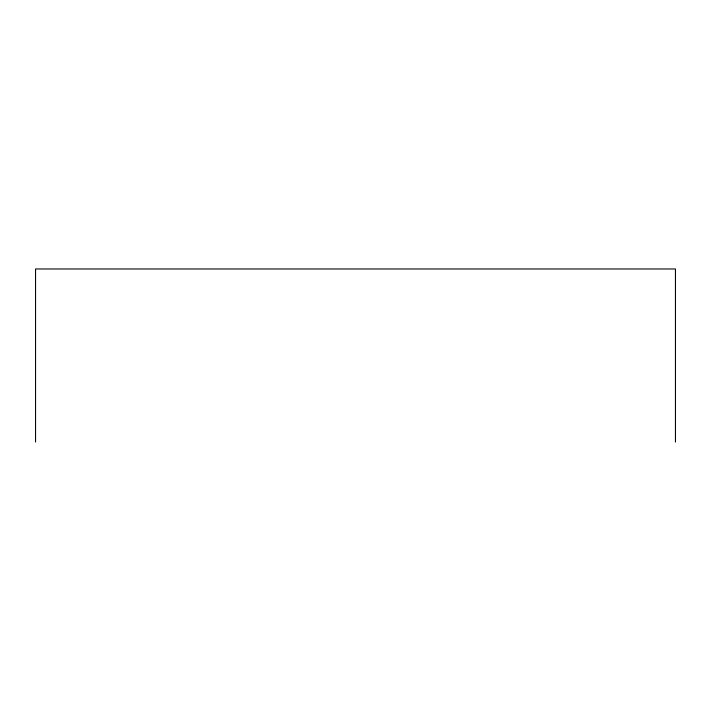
<?xml version="1.0" encoding="UTF-8"?>
<svg xmlns="http://www.w3.org/2000/svg" width="711" height="711" viewBox="0 0 711 711"><rect width="100%" height="100%" fill="white"/><g stroke="black" fill="none" stroke-linecap="round" stroke-linejoin="round"><path stroke-width="1.07" d="M675.45 442.029L675.45 268.971L35.55 268.971L35.55 442.029"/></g></svg>
